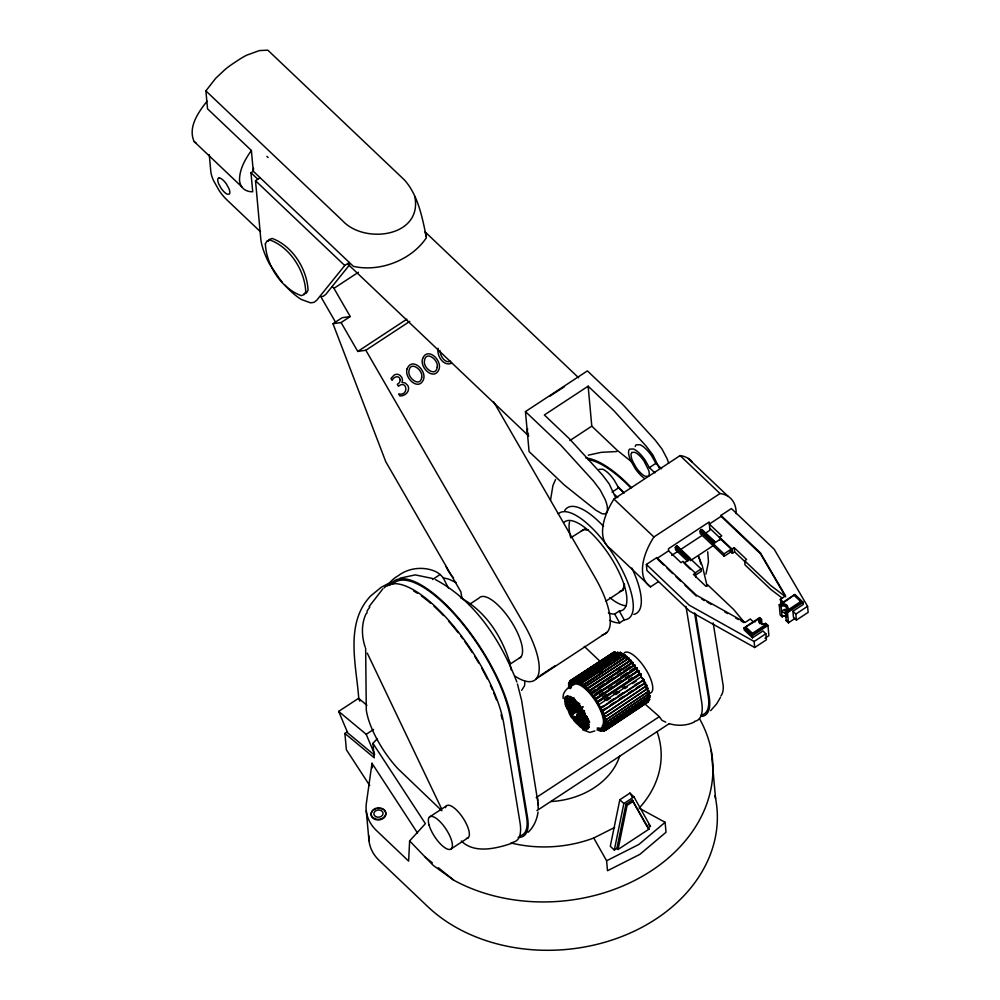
<?xml version="1.0" encoding="UTF-8"?>
<svg xmlns="http://www.w3.org/2000/svg" width="1000" height="1000" viewBox="0 0 1000 1000"><rect width="100%" height="100%" fill="white"/><g stroke="black" fill="none" stroke-linecap="round" stroke-linejoin="round"><path stroke-width="1.5" d="M538.225 809.025L538.05 802.362M524.875 681.35L524.575 685.75L521.663 690.312M563.188 698.538C562.1 691.862 568.138 687.188 573.575 684.875A25.125 8.875 56.7 0 1 594.375 699.4A25.125 8.875 56.7 0 1 602.025 726.2M575.262 711.55L575.212 710.85M377.075 738.9L372.95 743.388L425.387 823.675L409.625 840.913L408.625 861.087L376.525 830.588A48.25 37.663 -5.2 0 1 366.362 803.337L372 763.275L417.537 833.075M253.575 168.3L253.275 171.225L250.987 172.738L252.712 191.775A39.875 20.575 -46.5 0 1 239.513 180.275C239.438 169.188 245.188 159.275 251.388 150.488L207.525 108.812L205.9 90.887L215.6 78.4L225.325 69.275A54.737 28.238 -46.5 0 1 233.225 63.463L238.875 59.737A54.737 28.238 -46.5 0 1 246.887 55.1L259.45 50.575L267.838 50.175L404.6 180.125C418.062 195.425 422.125 216.975 426.225 236.375M527.562 428.65L527.275 431.587L528.413 434.938M366.825 613.45L367.262 610.588L369.837 607.137M550.55 499.963L552.95 485.412L555.588 479.513M438.15 348.338C436.4 355.65 443.575 366.95 451.75 363.162M649 829.137L647.85 828.037L650.438 826.338L633.975 796.9L629.95 793.088L619.837 799.737L610.288 846.275L614.3 850.088L616.888 848.4L625.938 804.287L632.25 800.138L649 829.137L618.038 849.488L616.888 848.4M614.3 850.088L623.85 803.55L633.975 796.9M618.038 849.488L627.087 805.375L633.4 801.237M538.062 812.1C536.925 819.613 533.8 827.038 528.15 832.25M786.275 614.513L786.65 613.413M705.962 574.087L708.462 561.95L707.712 551.8M366.05 613.787C361.163 624.237 361.613 636.35 365.163 647.125M606.1 601.025L622.9 589.987L624.438 584.1L624.3 587.038L622.55 590.35L621.2 590.9M581.3 530.875L584.587 529.35L588.237 529.938M616.375 722.663L603.438 731.162L600.925 728.375L601.8 728.025L604.6 730.7L648.413 701.737L605.763 730.225L603.1 727.288L603.612 726.338L606.413 729L603.75 726.075L604.25 725.113L607.062 727.775L649.7 699.287L607.062 727.775M720.475 697.375L716.65 703.9L710.675 710.625M268.188 241.412L269.262 239.488L272.125 238.438C292.337 245.725 307.1 269.062 308.05 290.2L306.45 293.075L303.575 294.137M528.8 436.062L348.225 264.475L349.325 262.488L344.738 265.512L316.55 300.475L314 302.362L310.562 302.838L301.5 299.538A50.475 17.825 56.7 0 1 284.925 285.175M369.1 606.587L382.875 588.8M207.05 101.237C198.388 112.137 187.738 127.137 194.075 141.475L241.713 186.737M782.275 610.712L784.7 609.338L786.513 610.45M759.788 618.337L745.713 626.938L745.8 627.975L752.525 634.35L766.188 625.363L765.3 623.587A4.612 3.6 -5.2 0 1 759.938 622.688A4.612 3.6 -5.2 0 1 759.837 618.3L759.938 619.338A4.612 3.6 -5.2 0 0 760.025 623.725M786.838 609.438L786.787 609.475A4.612 3.6 -5.2 0 0 786.688 605.087A4.612 3.6 -5.2 0 0 781.25 604.225L794.575 594.812L801.287 601.2L801.375 602.238L787.712 611.213L786.838 609.438L787.712 611.213M786.875 610.513L786.925 610.475A4.612 3.6 -5.2 0 0 787.463 609.675M665.113 822.3L638.913 844.438L606.6 860.763L607.5 870.725L639.812 854.4L666.012 832.262L665.113 822.3L639.15 808.162A112.238 87.587 -5.2 0 0 657.125 731.9M549.6 396.337L564.5 386.65M282.113 281.913A50.475 17.825 56.7 0 1 279.35 278.488L269.237 263.575A46.562 16.45 56.7 0 1 260.738 238.487L255.5 180.712L260.087 177.7M332.137 286.475L333.95 288.325L358.413 272.262M461.912 597.525A63.062 22.275 56.7 0 1 460.925 591.912L385.8 461.775L332.987 323.738L342.15 317.725L350.238 316.537L333.95 288.325M332.987 323.738L341.087 322.55L350.238 316.537M341.087 322.55L357.762 351.438L406.863 319.163M357.762 351.438L365.85 350.25L409.787 321.375M525.45 411.6L560.65 445.037L593.35 480.938L600.1 489.825L605.15 499.438A23.438 8.275 56.7 0 1 606.375 512.888L604.675 513.925L602.288 513.825L596.025 510.337L564.288 485L529.087 451.562L525.45 411.6L587.388 370.887L622.587 404.325L655.288 440.225L662.038 449.1L667.087 458.725A23.438 8.275 56.7 0 1 668.612 463.15M659.15 467.975L652.975 455.062L646.213 446.188L613.513 410.288L588.15 386.188L544.35 414.975L569.712 439.075L602.425 474.975L609.175 483.862L615.737 497.9M569.888 440.55L591.788 426.15L588.15 386.188M432.525 579.513L440.138 574.5L443.113 577.575L448.338 587.975M612.087 492.125L618.6 487.837L624.113 493.062M644.125 478.137A18.913 6.688 56.7 0 1 635.288 468.713L630.662 460.538A17.962 6.35 56.7 0 1 629.625 449.125L633.488 449A18.913 6.688 56.7 0 1 645 459.938L649.362 467.612L655.888 463.338L661.587 468.75M658.263 581.775L650.55 586.85L610.625 548.9A59.812 30.85 -46.5 0 1 613.962 499.062L680.088 455.6A59.812 30.85 -46.5 0 1 692.2 462.05M469.162 604.562L479.012 598.088A36.312 12.825 56.7 0 1 510.412 620.188A36.312 12.825 56.7 0 1 519 658.375M570.75 537.788L584.05 529.412L586.45 529.712M374.1 754.812L347.738 732.913L338.65 711.4L358.612 698.288L366.912 705.3M369.725 785.55L346.388 749.775L344.9 733.438L347.413 731.787M650.55 586.85A59.812 30.85 -46.5 0 1 653.888 537L720.013 493.537A59.812 30.85 -46.5 0 1 736.225 513.725M338.65 711.4L366.2 734.3L373.587 729.438M762.025 624.487L761.562 619.388L759.675 617.587L744.038 627.875L744.225 629.95L752.5 637.825L762.938 630.962L765.875 633.763L766.425 639.8L754.688 647.513L689.737 611.188L646.912 570.5L646.363 564.45L656.787 557.6L696.213 595.075L745.125 622.425L750.337 619L753.575 622.075M734.188 547.675L734.562 551.825L732.387 553.25L732.013 549.1L734.188 547.675L746.612 559.487L744.65 560.763L770.537 585.363L785.625 596.812L760.487 553.812L721.062 516.35L720.975 515.4L731.4 508.562L774.212 549.25L807.575 606.337L808.138 612.388L796.4 620.1L793.462 617.3L792.913 611.263L803.337 604.4L803.15 602.325L794.862 594.462L779.225 604.738L780.15 614.938L782.038 616.725A3.337 2.6 -5.2 0 1 786.712 616.987M704.812 533.638L709.9 530.288L709.15 521.987L668.413 548.763L668.6 550.837L656.875 558.55L656.787 557.6M721.062 516.35L709.338 524.062L721.762 535.875L719.587 537.3L719.837 540.062M676.1 546.375L676.963 545.812L689.5 557.737L688.737 559.338L676.188 547.425L676.1 546.375L688.637 558.3L688.737 559.338M700.85 530.112L701.8 529.487L714.35 541.4L713.487 543.075L700.938 531.15L700.85 530.112L713.388 542.025L713.487 543.075M687.738 561.337L675.537 549.738L675.312 547.375L677.15 546.163L701.112 568.925L701.325 571.3L696.112 574.725M713.325 543.787L720.562 539.038L731.2 549.15L731.425 551.512L724.188 556.275L700.225 533.5L700.013 531.138L702.05 529.8L715.362 542.45M700.938 531.15L701.8 529.487M671.712 555.4L678.075 551.213M680.625 549.538L702.262 535.312M509.75 664.362L520.825 657.087M688.637 558.3L689.5 557.737M713.388 542.025L714.35 541.4M683.95 563.1L690.475 558.812M690.4 560.65L713.538 545.438M608.362 612.85A52.825 18.663 56.7 0 0 614.688 614.075L619.275 611.062A52.825 18.663 56.7 0 0 611.562 558.65A52.825 18.663 56.7 0 0 564.062 522.325M694.6 573.212L701.112 568.925M724.188 556.275L723.975 553.9L731.2 549.15M609.6 620.337A63.087 22.287 56.7 0 0 619.612 622.888L624.2 619.875A63.087 22.287 56.7 0 0 614.975 557.263A63.087 22.287 56.7 0 0 558.25 513.888M668.6 550.837L681.025 562.65L682.975 561.362L695.4 573.162L693.45 574.45L705.875 586.263L707.825 584.975L733.713 609.575L744.25 622.225M540.237 675.55L555.15 665.75M536.225 678.825L607.3 632.1M569.837 680.85L572.638 683.512L573.513 683.162L571 680.375L613.675 652.325L569.188 682.075L572 684.737L572.5 683.775L569.837 680.85L612.55 653.225M571 680.375L573.812 683.05L574.675 682.688L572.163 679.912L614.837 651.85L616.712 653.625M572.2 680.337L614.837 651.85M571.125 681.587L568.538 683.288L571.35 685.962L571.862 685L569.225 682.5L573.112 679.95M572.163 679.912L574.975 682.575L574.712 679.762L617.825 652.113L575.15 680.175L575.375 682.65L576.575 682.887L576.312 680.075L619.425 652.425L576.75 680.487L576.975 682.962L578.175 683.2L577.913 680.387L620.6 652.325L621.275 655.375M623.2 656.45L622.525 653.4L579.85 681.45L580.1 684.275L578.587 683.425L578.35 680.788L621.025 652.738M613.5 665.288L625.138 657.638L624.888 654.887L581.775 682.525L582.038 685.337L580.525 684.5L580.275 681.862L622.962 653.812M596.7 671.525L600.575 668.975M605.75 665.575L609.625 663.025M614.8 659.625L618.688 657.075M627.263 659.4L626.587 656.237L583.9 684.287L584.163 687.1L582.463 685.7L582.212 682.938L624.888 654.887M580.525 684.5L583.1 682.8M598.625 672.6L602.5 670.05M582.463 685.7L601.862 672.95M604.45 671.237L610.913 666.988M595.375 689.65L590.2 693.05L588.462 691.188L631.138 663.138L630.887 660.325L587.775 687.962L588.025 690.725L584.587 687.463L584.338 684.7L627.013 656.65M585.812 685.85L628.925 658.2L629.188 661.038L586.5 689.1L585.812 685.85L586.075 688.688M584.587 687.463L628.925 658.2M588.462 691.188L588.2 688.375L630.887 660.325M617.775 671.175L621.65 668.625M589.95 690.3L632.638 662.237L633.325 665.462L634.95 667.613L634.712 664.975L592.038 693.037L592.275 695.675L590.638 693.525L589.95 690.3L590.2 693.05M590.388 690.713L633.062 662.65M597.962 687.95L604.425 683.7M607.013 682L613.488 677.75M617.362 675.2L621.237 672.65M623.825 670.95L630.3 666.7M590.638 693.525L633.325 665.462M594.113 695.775L596.188 701.213L595.962 698.737L638.638 670.675L638.862 673.162L636.788 667.712L594.113 695.775L594.35 698.413L592.725 696.263L592.463 693.45L634.712 664.975M594.862 693.975L601.325 689.712M620.725 676.963L627.188 672.712M629.775 671.012L633.663 668.462M592.725 696.263L635.4 668.2L635.15 665.387M594.55 696.188L637.225 668.125M599.525 695.013L603.413 692.463M608.575 689.05L612.463 686.5M616.337 683.95L621.512 680.55M625.388 678L629.275 675.45M571.325 714.325L582.825 706.762M594.8 699L637.487 670.938M583.062 706.988L571.6 714.975M571.788 714.762L582.013 708.037M642.65 679.85L645.487 682.95L602.812 711L599.963 707.9L598.862 705.662L601.337 708.025L644.013 679.963L641.162 676.862L640.612 673.55L597.925 701.612L598.025 704.175L596.65 701.963L596.388 699.15L638.638 670.675M602.65 696.963L606.525 694.412M628.513 679.963L632.4 677.412M596.65 701.963L639.325 673.9L639.062 671.087M601.337 708.025L598.488 704.925L598.225 702.1L640.913 674.05M604.487 699.925L608.375 697.375M613.55 693.975L617.425 691.425M622.6 688.025L625.188 686.325M598.488 704.925L641.162 676.862M429.438 817.062L446.413 805.9M606.613 700.562L610.5 698.012M615.675 694.613L619.55 692.062M624.725 688.662L627.312 686.963M632.487 683.562L636.362 681.012M599.963 707.9L602.55 706.2M609.012 701.95L614.188 698.55M618.075 696L623.25 692.6M634.888 684.95L637.475 683.25M601.3 707.588L643.975 679.538M602.812 711L600.337 708.65L601.438 710.888L605.325 708.337M610.5 704.938L614.375 702.387M619.55 698.975L623.425 696.425M628.6 693.025L632.487 690.475M636.362 687.925L640.238 685.375M602.775 710.575L645.45 682.513M646.925 685.5L604.288 713.988L646.925 685.5L643.012 680.6L645.487 682.95M787.75 608.75A4.612 3.6 -5.2 0 0 781.35 605.262L780.325 599.3L785.537 595.862L760.413 552.875L720.975 515.4M647.938 688.3L605.3 716.787L647.938 688.3L645.138 685.625M648.962 691.1L606.312 719.587L648.962 691.1L646.15 688.425M649.438 693.525L606.8 722.013L649.438 693.525L647.562 691.737M649.9 695.738L607.263 724.225L649.9 695.738L647.062 693.037M603.1 727.288L605.688 725.588M607.15 725.888L649.788 697.4L607.15 725.888L604.338 723.225L604.275 724.737L607.025 727.35M598.625 728.112L599.288 731L599.025 728.188L600.225 728.425L600.887 731.312L603.475 729.613M606.375 728.575L649.05 700.512L604.6 730.7M603.4 730.738L611.163 725.638M613.75 723.925L616.337 722.225M631.85 712.025L634.438 710.325M639.612 706.925L643.487 704.375M618.962 720.962L625.425 716.712M628.013 715.013L634.475 710.763M637.062 709.062L646.075 702.675M752.525 634.35L752.425 633.312L766.087 624.325M787.613 610.175L801.287 601.2M752.5 637.825L752.312 635.75L767.962 625.462L765.7 623.312A3.337 2.6 -5.2 0 1 761.025 623.062A3.337 2.6 -5.2 0 1 761.562 619.388M794.975 618.413L788.438 622.812L787.513 612.612L803.15 602.325M754.688 647.513L754.137 641.475L765.875 633.763M796.4 620.1L795.85 614.05L807.575 606.337M764.975 638.237L768.888 635.662L767.962 625.462M451.3 848.812L468.275 837.65M536.175 797.625L659.338 716.663L662.025 720.387L665.775 722.138M536.938 810.612L669.35 723.562M594.862 730.913L589.862 732.45L582.6 729.75M622.9 589.987L619.388 591.625M390.838 582.225L381.125 587.337L370.625 596C344.35 623.488 356.538 665.688 358.775 698.875M781.25 604.225L781.413 605.225M765.3 623.587L766.188 625.363M781.938 616.062L782.412 616.525A4.55 3.55 -5.2 0 1 786.912 616.788M510.85 842.925A112.238 87.587 -5.2 0 0 593.737 838.012L614.637 827.45M450.662 361.238C444.712 363.875 440.087 355.562 439.95 350.525M511.712 843.35C496.225 848.525 474.487 854.025 461.325 841M694.425 721.988C686.513 725.8 677.3 726.213 668.975 723.562M598.862 469.35L602.725 469.225A18.913 6.688 56.7 0 1 614.237 480.163L618.6 487.837M588.225 455.175L601.3 452.325L616.763 451.538M400 578.188L415.262 574.888L432.525 578.475M442.9 577.7L448.862 579.188L456 582.513M782.362 611.788L786.438 613.962M348.225 264.475L349.588 264.837L325.725 294.45L323.175 296.325L320.8 296.65L335.475 322.062M460.538 597.762C485.188 610.8 501.788 636.25 509.7 662.45M701.737 599.05L704.45 600.575M707.163 602.1L711.237 604.375M724.825 611.975L727.55 613.5M735.7 618.05L738.413 619.575M741.137 621.1L743.85 622.612M754.137 641.475L689.188 605.138L646.363 564.45M435.288 579.513C475.025 600.588 501.125 641 516.862 682.038M440.138 574.5L436.962 572.25A30.438 23.75 -5.2 0 0 398.363 575.65A30.438 23.75 -5.2 0 0 387.562 585.875M699.525 718.75A162.688 126.962 -5.2 0 1 651.562 870.65A162.688 126.962 -5.2 0 1 453.837 880.25L433.137 865.312L409.625 840.913M659.338 716.663L644.625 703.713M782.513 598.325L770.913 589.513L745.037 564.925L744.65 560.763M194.075 141.475L196.112 143.075M633.025 462.912L617.15 450.25L591.788 426.15M425.175 857.062L432.337 862.85M438.312 867.688L453.837 880.25M576.175 710.5L577.087 711.587A2.6 0.912 56.7 0 1 578.337 713.825L578.362 713.9M576.25 710.788L576.325 710.85A2.6 0.912 56.7 0 0 575.225 710.863M344.9 733.438L374.263 757.825L372.95 743.388M571.85 717.688L572.263 718.075A2.6 0.912 56.7 0 0 573.3 718.012L573.237 717.188A2.6 0.912 56.7 0 0 571.975 714.95L571.138 714.15A2.6 0.912 56.7 0 0 570.112 714.225L570.188 715.062A2.6 0.912 56.7 0 0 571.425 717.288L571.8 717.212M688.213 458.425L728.15 496.362M680.088 455.6L720.013 493.537M425.012 231.812L578.65 377.8M801.375 602.238L794.663 595.85L794.575 594.812M649.362 467.612L654.875 472.85M719.587 537.3L732.013 549.1M709.712 528.212L721.012 538.95M734.562 551.825L745.863 562.562M730.35 550.962L732.613 553.112M730.138 551.112L732.387 553.25M780.325 599.3L783.55 602.362M792.913 611.263L795.85 614.05M703.988 532.513L714.438 542.438M779.225 604.738L781.112 606.525A3.337 2.6 -5.2 0 1 785.788 606.788A3.337 2.6 -5.2 0 1 785.25 610.462L786.175 620.662L788.438 622.812M785.25 610.462L787.513 612.612M700.013 531.138L723.975 553.9M787.875 621.712L788.725 622.525L788.625 621.475M205.9 90.887L342.663 220.837C364.613 244.575 422.875 236.863 414.812 196.513M759.887 619.375L759.375 617.95M266.875 156.363L268.1 157.525M689.6 558.775L677.05 546.85L676.963 545.812M675.312 547.375L688.637 560.025M614.562 494.475L617.788 497.537M685.013 564.113L690.337 569.175M613.962 499.062L653.888 537M745.713 626.938L752.425 633.312M744.038 627.875L752.312 635.75M250.987 172.738L257.787 179.2M658 559.625L663.625 564.975M667.013 568.188L672.638 573.538M676.025 576.75L680.525 581.025M685.037 585.312L696.3 596.013M255.5 180.712L344.738 265.512M260.538 231.838L227 199.975A24.438 8.637 56.7 0 1 219.375 190.938L213.438 180.425A22.975 8.113 56.7 0 1 210.775 171.238L209.262 154.625M641.538 677.613L644.013 679.963M644.338 683.425L646.975 685.925M645.35 686.225L647.987 688.725M646.25 688.913L649 691.525M647.638 692.212L649.475 693.95M648.05 694.375L649.938 696.162M584.288 646.375L599.938 661.237M601.438 710.888L604.25 713.55M604.288 713.988L601.663 711.488L602.463 713.688L605.262 716.35M605.3 716.787L602.675 714.287L603.475 716.488L606.275 719.15M606.312 719.587L603.562 716.975L603.95 718.913L606.763 721.575M570.325 687.35L568.45 685.175L571.263 687.85L571.325 686.338L568.538 683.288M606.8 722.013L604.05 719.4L604.388 721.087L607.212 723.787M570.237 688.65L568.387 687.288M607.263 724.225L604.425 721.525L604.362 722.85L607.112 725.462M605.763 730.225L602.962 727.55L602.087 727.913L604.562 730.263M603.438 731.162L600.638 728.5L600.887 731.312M597.25 730.275L597.425 727.875M577.188 714.55L577.375 714.712A2.6 0.912 56.7 0 0 578.413 714.663L578.362 713.925M572.837 712.15L571.175 710.575L571.4 713.075M575.375 716.85L577.025 718.413L576.8 715.925M570.8 713.1L568.325 710.75L569.45 714.1M571.688 716.225L574.175 718.587L573.95 716.087M648.425 824.438L650.438 826.338M625.938 804.287L627.087 805.375M619.837 799.737L623.85 803.55M441.887 810.788L397.938 768.725A53.825 19.013 56.7 0 1 366.287 709.912L365.65 648.225M585.4 718.012L587.137 719.875M635.4 668.2L637.038 670.35L636.788 667.712M493.762 402L594.975 577.337A63.062 22.275 56.7 0 1 602.163 634.85M365.85 350.25L523.913 624.062A63.062 22.275 56.7 0 1 514.913 676.1M593.737 838.012L606.6 860.763M619.275 611.062L624.2 619.875M614.688 614.075L619.612 622.888M629.95 793.088L632.2 797.1M632.25 800.138L647.113 826.712M576.112 710.837L573.513 706.038L580 707.3A6.288 2.225 56.7 0 1 579.65 703.4M656.137 463.837L651.525 455.662A18.913 6.688 56.7 0 0 640.013 444.725L636.15 444.837A17.962 6.35 56.7 0 0 635.225 446.488M586.638 716.175L589.675 722.312M441.725 809.112L367.287 653.15M358.612 698.288L359.825 701.15M366.2 734.3L374.688 754.375M517.45 683.988L521.587 700.35L538.362 805.238M575.075 711.538L574.025 710.413L574.263 712.913M509.363 660.763L511.138 669.762M425.375 232.738L426.35 237.787C411.438 260.138 379.688 272.413 353.375 266.337L253.275 171.225L251.388 150.488M707.163 586.163L702.3 565.837L698.538 556.35A62.013 21.9 56.7 0 1 700.825 564.075M713.188 622.913L723.238 685.975A53.825 19.013 56.7 0 1 720.925 695.95M695.55 613.725L709.163 696.812A60.9 21.513 56.7 0 1 701.988 716.4M694.575 612.925L708.175 695.925A59.325 20.95 56.7 0 1 701.188 715.025M685.987 606.375L701.625 701.775A60.9 21.513 56.7 0 1 694.45 721.363M537.587 797.95L537.863 800.612M782.325 615.487L782.412 616.525M781.112 606.525L782.038 616.725M755.15 620.725L755.25 621.763M695.4 573.162L695.788 577.325M711.188 750.25L715.588 798.6M632.638 662.237L632.888 665M630.45 659.912L630.7 662.675M628.488 657.788L628.75 660.638M626.587 656.237L626.838 659.05M624.45 654.475L624.712 657.288M620.6 652.325L620.85 655.138M576.325 710.638L573.75 707.262L573.975 709.762L574.975 710.575A2.975 1.05 56.7 0 1 576.175 710.512M576.65 714.25L576.737 715.263M372 763.275L372.413 767.775M366.25 810.7L368.975 840.625M640.612 673.55L640.7 676.125M714.987 795.662A162.688 126.962 -5.2 0 1 621.362 936.7A162.688 126.962 -5.2 0 1 427.75 906.6L379.25 860.512A48.25 37.663 -5.2 0 1 368.85 835.725M384.288 810.375A7.4 5.775 -5.2 0 1 383.587 818.188A7.4 5.775 -5.2 0 1 373.612 818.675A7.4 5.775 -5.2 0 1 372.575 810.938M373.925 809.812A7.4 5.775 -5.2 0 1 375.575 808.975M377.425 808.487A7.4 5.775 -5.2 0 1 379.35 808.4M381.225 808.7A7.4 5.775 -5.2 0 1 382.912 809.375M619.738 755.9A73.025 56.988 -5.2 0 1 550.962 801.55M389.862 585.438A100.9 35.638 56.7 0 1 454.125 613.075A100.9 35.638 56.7 0 1 511.413 719.188L527.55 817.663A60.9 21.513 56.7 0 1 518.138 837.362M392.638 584.237A99.312 35.087 56.7 0 1 456.637 616.8A99.312 35.087 56.7 0 1 510.45 718.4L526.562 816.762A59.325 20.95 56.7 0 1 519.575 835.863M384.175 587.9A100.9 35.638 56.7 0 1 449.175 620.938A100.9 35.638 56.7 0 1 503.875 724.15L520.013 822.625A60.9 21.513 56.7 0 1 512.837 842.2M413.713 591.013A99.312 35.087 56.7 0 1 417.5 593.312M421.388 595.95A99.312 35.087 56.7 0 1 430.487 603.138M433.988 606.237A99.312 35.087 56.7 0 1 443.45 615.575M448.562 621.163A99.312 35.087 56.7 0 1 458.137 632.675M460.9 636.287A99.312 35.087 56.7 0 1 462.713 638.725M464.513 641.175A99.312 35.087 56.7 0 1 472.275 652.55M474.762 656.45A99.312 35.087 56.7 0 1 478.713 662.975M481.712 668.213A99.312 35.087 56.7 0 1 487.275 678.775M490.4 685.275A99.312 35.087 56.7 0 1 492.362 689.675M493.6 692.6A99.312 35.087 56.7 0 1 496.425 699.8M501.087 714.7A99.312 35.087 56.7 0 1 502.125 719.15M445.487 807.663A19.3 6.812 56.7 0 1 462.388 817.062A19.3 6.812 56.7 0 1 466.587 838.325M617.837 486.575A100.9 35.638 56.7 0 1 623 491.675M587.913 459.513A99.312 35.087 56.7 0 1 630.55 487.638M585.85 457.975A100.9 35.638 56.7 0 1 631.587 487.8M564.75 510.5A63.087 22.287 56.7 0 1 603.562 526.4M631.838 568.038A63.087 22.287 56.7 0 1 633.8 614.388M626.175 605.788A52.825 18.663 56.7 0 1 609.837 597.663M570.675 537.438A52.825 18.663 56.7 0 1 569.538 521.875M453.512 577.762A14.675 5.188 56.7 0 1 451.912 576M451.138 575.037A14.675 5.188 56.7 0 1 446 566.475M624.237 652.925A23.988 8.475 56.7 0 1 645.812 669.425A23.988 8.475 56.7 0 1 649.312 693.238M786.787 620.15A3.337 2.6 -5.2 0 1 786.175 620.662M785.775 615.325A4.55 3.55 -5.2 0 1 786.812 615.75M588.212 720.188A25.125 8.875 56.7 0 1 581.987 712.738M577.775 706.112A25.125 8.875 56.7 0 1 573.938 697.825M577.863 713.462A1.8 0.637 56.7 0 1 577.463 714.237M575.712 711.425A1.8 0.637 56.7 0 1 576.712 711.612M577.525 712.688A1.8 0.637 56.7 0 1 577.725 713.088M585.462 713.8A6.288 2.225 56.7 0 1 582.537 711.375M584.45 710.788A2.6 0.912 56.7 0 1 583.763 710.512M578.65 714.837L578.638 714.938A2.975 1.05 56.7 0 1 577.45 715L579.888 718.25L578.65 714.812M265.363 243.888C266.312 265.012 281.075 288.363 301.288 295.637L304.15 294.587L305.75 291.712C304.8 270.575 290.038 247.225 269.837 239.95L266.962 241L265.363 243.888M400.25 379.762L399.55 382.525L397.312 384.338L398.425 386.25C407.125 379.2 409.275 396.337 398.725 393.963L399.875 395.962C403.9 396.15 408.25 393.312 408.575 389.075A5.888 5.438 81.6 0 0 407.725 385.425L405.262 383.013L402 382.362L402.337 380.962A5.513 5.088 81.6 0 0 401.575 377.113L400.075 375.387A5.875 5.425 81.6 0 0 394.062 375.125L391 378.462L392.113 380.375C393.425 376.725 399.387 374.725 400.25 379.762M421.725 377.287C420.387 387.962 407.25 378.088 408.975 370.9C410.363 360.275 423.363 370.15 421.725 377.287M437.212 367.1C435.875 377.788 422.738 367.912 424.462 360.712C425.863 350.087 438.85 359.963 437.212 367.1M407.175 368.713C403.75 377.688 418.562 391.637 423.488 379.562C426.938 370.55 412.088 356.55 407.175 368.713M422.663 358.525C419.237 367.512 434.05 381.463 438.975 369.375C442.425 360.363 427.575 346.375 422.663 358.525M565.538 696.587L564.763 698.125L566.75 700.013L565.538 696.587M588.862 727.387L588.038 728.875L586.888 725.5L588.862 727.387M631.875 452.425L631.163 453.7A13.963 4.938 56.7 0 0 632.688 461.3L636.3 467.713A14.912 5.275 56.7 0 0 645.375 476.337L648.413 476.238A13.963 4.938 56.7 0 0 648.7 470.363L643.975 460.95A14.912 5.275 56.7 0 0 634.913 452.325L631.875 452.425M219.15 177.95L218.3 178.263A9.312 3.287 56.7 0 0 218.837 184.188L221.25 188.45A9.95 3.513 56.7 0 0 227.3 194.2L229.312 194.137A9.312 3.287 56.7 0 0 228.775 188.225L226.363 183.95A9.95 3.513 56.7 0 0 220.312 178.2L219.15 177.95M567.663 695.738L566.962 695.788L567.112 697.487L569.6 699.85L569.375 697.362L567.663 695.738M586.663 729.625L584.25 728.162L584.025 725.675L586.512 728.037L586.663 729.625M583.737 729.075L581.35 727.763L581.175 725.837L583.737 729.075M572.263 697.6L569.875 696.287L572.45 699.688L572.263 697.6M575.388 700.362L572.9 698L573.112 700.312L575.6 702.663L575.388 700.362M578.525 703.35L576.038 700.987L576.25 703.288L578.737 705.65L578.525 703.35M581.875 708.637L579.4 706.275L579.2 704.2L581.875 708.637M572.513 700.337L570.025 697.975L570.25 700.475L572.737 702.837L572.513 700.337M575.65 703.325L573.175 700.962L573.4 703.462L575.887 705.812L575.65 703.325M578.8 706.312L576.312 703.95L576.538 706.438L579.025 708.8L578.8 706.312M581.938 709.3L579.45 706.938L579.675 709.425L582.163 711.787L581.938 709.3M584.3 711.55L582.6 709.925L582.825 712.412L585.312 714.775L584.3 711.55M569.663 700.512L567.175 698.15L567.4 700.638L569.888 703L569.663 700.512M572.8 703.487L570.312 701.125L570.538 703.625L573.025 705.987L572.8 703.487M575.938 706.475L573.462 704.112L573.688 706.612L576.175 708.962L575.938 706.475M579.087 709.463L576.6 707.1L576.825 709.587L579.312 711.95L579.087 709.463M582.225 712.45L579.738 710.088L579.963 712.575L582.45 714.938L582.225 712.45M585.363 715.438L582.888 713.075L583.112 715.562L585.588 717.925L585.363 715.438M587.013 716.988L586.025 716.062L586.25 718.55L588.237 720.425L587.013 716.988M566.8 700.675L564.65 698.625L564.875 701.112L567.025 703.162L566.8 700.675M569.95 703.662L567.463 701.3L567.688 703.787L570.175 706.15L569.95 703.662M573.088 706.637L570.6 704.275L570.825 706.775L573.312 709.137L573.088 706.637M579.375 712.613L576.888 710.25L577.137 711.413A2.975 1.05 56.7 0 1 578.55 713.975L579.6 715.1L579.375 712.613M582.513 715.6L580.025 713.238L580.25 715.725L582.737 718.088L582.513 715.6M585.65 718.587L583.175 716.225L583.4 718.713L585.875 721.075L585.65 718.587M588.462 721.25L586.312 719.212L586.538 721.7L588.688 723.75L588.462 721.25M567.087 703.825L564.938 701.775L565.163 704.262L567.312 706.312L567.087 703.825M570.237 706.8L567.75 704.45L567.975 706.938L570.462 709.3L570.237 706.8M573.375 709.788L570.887 707.425L571.112 709.925L573.6 712.288L573.375 709.788M582.8 718.75L580.312 716.388L580.538 718.875L583.025 721.237L582.8 718.75M585.938 721.737L583.45 719.375L583.688 721.862L586.163 724.225L585.938 721.737M588.75 724.4L586.6 722.35L586.825 724.85L588.975 726.9L588.75 724.4M567.375 706.975L565.4 705.088L567.6 709.463L567.375 706.975M570.525 709.95L568.038 707.6L568.263 710.088L570.75 712.45L570.525 709.95M579.95 718.913L577.463 716.55L577.688 719.038L580.175 721.4L579.95 718.913M583.088 721.9L580.6 719.538L580.825 722.025L583.312 724.388L583.088 721.9M586.225 724.887L583.737 722.525L583.975 725.013L586.45 727.375L586.225 724.887M577.087 719.075L574.6 716.712L574.825 719.212L577.312 721.562L577.087 719.075M580.225 722.062L577.75 719.7L577.975 722.188L580.462 724.55L580.225 722.062M583.375 725.05L580.887 722.688L581.112 725.175L583.6 727.537L583.375 725.05M574.237 719.237L571.75 716.875L574.412 721.162L574.237 719.237M577.375 722.225L574.888 719.862L575.087 721.988L577.562 724.338L577.375 722.225M580.513 725.212L578.038 722.85L578.225 724.963L580.712 727.325L580.513 725.212M374.062 818.4A7.4 5.775 -5.2 0 0 385.8 813.988A7.4 5.775 -5.2 0 0 375.525 808.4A7.4 5.775 -5.2 0 0 374.062 818.4M375.712 816.6A4.625 3.613 -5.2 0 0 383.05 813.85A4.625 3.613 -5.2 0 0 376.625 810.35A4.625 3.613 -5.2 0 0 375.712 816.6M429.075 825.05A19.3 6.812 56.7 0 0 449.613 849.488A19.3 6.812 56.7 0 0 442.413 824.275A19.3 6.812 56.7 0 0 429.075 825.05M570.65 715.362A1.8 0.637 56.7 0 0 572.562 717.638A1.8 0.637 56.7 0 0 571.888 715.288A1.8 0.637 56.7 0 0 570.65 715.362"/></g></svg>
